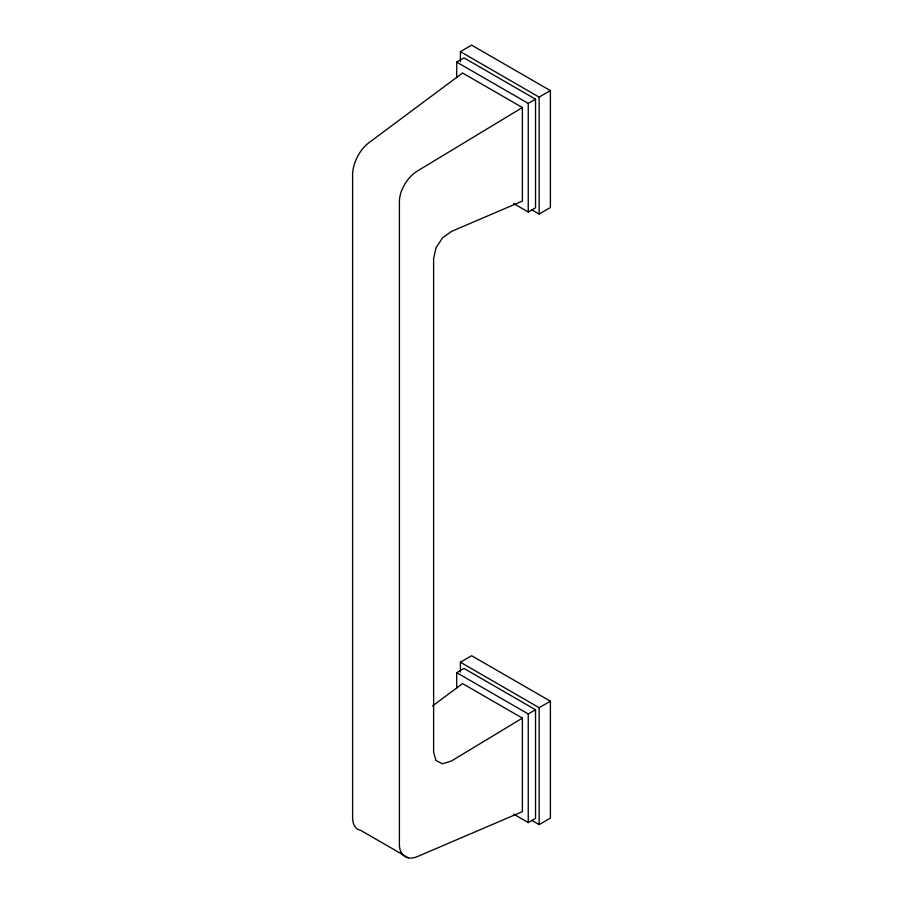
<?xml version="1.0" encoding="UTF-8"?>
<svg xmlns="http://www.w3.org/2000/svg" width="903" height="903" viewBox="0 0 903 903"><rect width="100%" height="100%" fill="white"/><g stroke="black" fill="none" stroke-linecap="round" stroke-linejoin="round"><path stroke-width="1.35" d="M432.526 705.954L462.573 683.582L522.385 718.122L522.385 811.65L417.231 856.654A26.356 16.04 -57.2 0 1 399.408 844.734L399.408 201.437A26.356 16.04 -57.2 0 1 417.231 171.118L522.385 107.547L462.573 73.008L368.537 143.013A26.356 14.346 -62.7 0 0 352.599 174.414L352.61 817.712A26.356 14.346 -62.7 0 0 360.579 830.286L408.314 857.85M522.385 718.122L451.444 761.003L442.526 763.78L436.014 760.563L433.621 752.233L433.621 258.619L436.014 247.817L442.526 237.873L451.444 231.439L522.385 201.076L522.385 107.547M460.383 61.506L460.383 51.64L471.637 45.15L550.39 90.616L550.39 207.532L539.136 214.034L531.867 209.835M456.704 77.602L456.704 62.093L463.984 57.882L535.535 99.195L535.535 207.792L528.255 212.002L513.705 203.604M456.704 62.093L528.255 103.393L535.535 99.195M460.383 51.64L539.136 97.118L550.39 90.616M460.383 672.08L460.383 662.215L471.637 655.725L550.39 701.191L550.39 818.107L539.136 824.608L531.867 820.409M456.704 688.176L456.704 672.667L463.984 668.457L535.535 709.769L535.535 818.366L528.255 822.577L513.705 814.179M456.704 672.667L528.255 713.968L535.535 709.769M460.383 662.215L539.136 707.692L550.39 701.191M539.136 97.118L539.136 214.034M539.136 707.692L539.136 824.608M528.255 103.393L528.255 212.002M528.255 713.968L528.255 822.577"/></g></svg>
